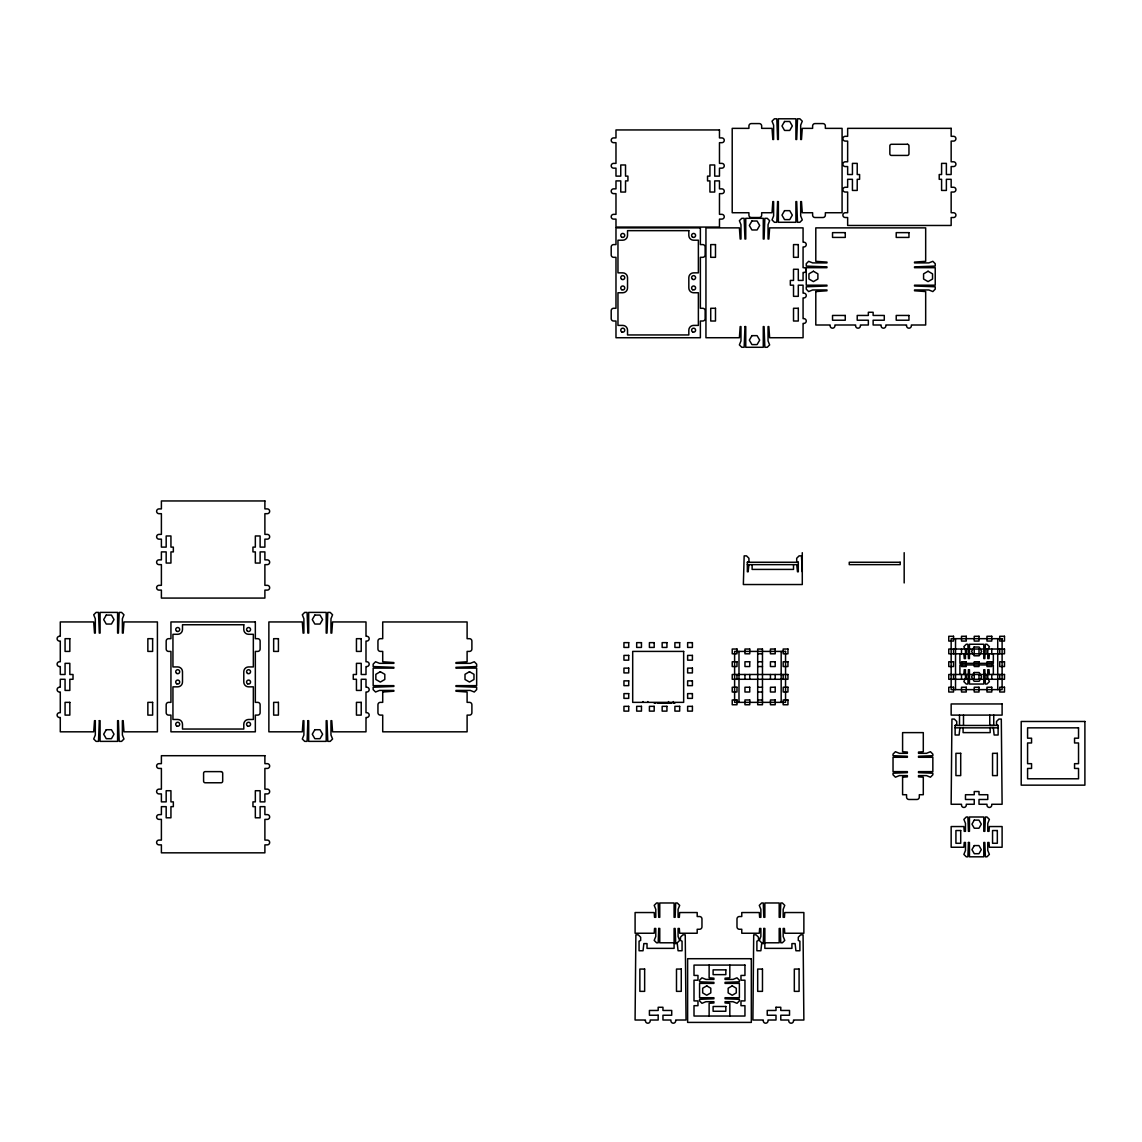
<?xml version="1.0" encoding="UTF-8"?>
<svg xmlns="http://www.w3.org/2000/svg" width="1142" height="1142" viewBox="0 0 1142 1142"><rect width="100%" height="100%" fill="white"/><g stroke="black" fill="none" stroke-linecap="round" stroke-linejoin="round"><path stroke-width="1.5" d="M709.125 1016.037L709.125 1003.304L713.907 1002.962L713.907 1001.705L705.942 1001.705L701.959 1003.304L699.575 1000.906L699.575 999.321L713.907 998.765L713.907 997.723L699.575 997.723L699.575 983.39L713.907 983.39L713.907 982.348L699.575 981.806L699.575 980.207L701.959 977.823L705.942 979.408L713.907 979.408L713.907 978.166L709.125 977.823L709.125 965.09M729.824 965.09L729.824 977.823L725.056 978.166L725.056 979.408L733.007 979.408L736.99 977.823L739.388 980.207L739.388 981.806L725.056 982.348L725.056 983.39L739.388 983.39L739.388 997.723L725.056 997.723L725.056 998.765L739.388 999.321L739.388 1000.906L736.99 1003.304L733.007 1001.705L725.056 1001.705L725.056 1002.962L729.824 1003.304L729.824 1016.037M963.891 674.494L964.233 669.726L965.475 669.726L965.475 677.677L963.891 681.66L966.275 684.044L967.874 684.044L968.416 669.726L969.458 669.726L969.458 684.044L983.79 684.044L983.79 669.726L984.832 669.726L985.389 684.044L986.973 684.044L989.372 681.66L987.773 677.677L987.773 669.726L989.029 669.726L989.372 674.494M989.372 653.795L989.029 658.577L987.773 658.577L987.773 650.612L989.372 646.629L986.973 644.245L985.389 644.245L984.832 658.577L983.79 658.577L983.79 644.245L969.458 644.245L969.458 658.577L968.416 658.577L967.874 644.245L966.275 644.245L963.891 646.629L965.475 650.612L965.475 658.577L964.233 658.577L963.891 653.795M748.938 564.633L748.138 571.799L747.339 571.799L747.339 562.249L748.938 561.45L748.924 558.267L746.54 555.868L744.156 555.868L743.356 584.533L802.284 584.533L802.269 552.685M959.908 727.839L959.109 735.005L955.126 735.005L955.126 725.456L956.725 724.656L956.725 721.473L954.327 719.075L951.943 719.075L951.143 804.268L961.507 804.268L961.507 805.067A2.384 2.384 0 0 0 963.891 807.451A2.384 2.384 0 0 0 966.275 805.067L966.275 804.268L974.24 804.268L974.24 799.486L965.475 799.486L965.475 794.718L974.24 794.718L974.24 791.534L979.008 791.534L979.008 794.718L987.773 794.718L987.773 799.486L979.008 799.486L979.008 804.268L986.973 804.268L986.973 805.067A2.384 2.384 0 0 0 989.372 807.451A2.384 2.384 0 0 0 991.756 805.067L991.756 804.268L1002.105 804.268L1001.306 719.075L998.922 719.075L996.538 721.473L996.523 724.656L998.122 725.456L998.122 735.005L994.14 735.005L993.34 727.839M747.339 562.249L798.301 562.249L798.301 571.799L797.501 571.799L796.702 564.633M747.339 564.633L798.301 564.633M757.688 653.795L762.471 653.795M757.688 661.76L762.471 661.76M757.688 666.543L762.471 666.543M757.688 687.241L762.471 687.241M757.688 692.009L762.471 692.009M757.688 699.975L762.471 699.975M654.195 703.158L655.793 703.158M657.378 703.158L671.71 703.158M673.309 703.158L674.893 703.158M955.126 725.456L998.122 725.456M955.126 727.839L998.122 727.839M798.301 562.249L796.702 561.45L796.702 558.267L799.1 555.868L801.484 555.868L802.284 571.799M993.74 715.092L993.754 725.441L989.771 725.441L989.757 715.092M999.721 649.027L999.721 653.795M999.721 674.494L999.721 679.276M997.723 638.678L997.723 689.625M993.34 653.795L993.34 663.345L959.908 663.345L959.908 653.795M993.34 674.494L993.34 664.944L959.908 664.944L959.908 674.494M991.756 649.027L991.756 653.795M991.756 674.494L991.756 679.276M990.157 727.839L990.157 732.622L963.091 732.622L963.091 727.839M986.973 649.027L986.973 653.795M986.973 674.494L986.973 679.276M979.008 649.027L979.008 653.795M979.008 674.494L979.008 679.276M974.24 649.027L974.24 653.795M974.24 674.494L974.24 679.276M966.275 649.027L966.275 653.795M966.275 674.494L966.275 679.276M963.491 715.106L963.491 725.456M961.507 649.027L961.507 653.795M961.507 674.494L961.507 679.276M959.508 715.106L959.508 725.456M955.526 638.678L955.526 689.625M953.541 649.027L953.541 653.795M953.541 674.494L953.541 679.276M904.178 552.685L904.178 582.948M793.519 564.633L793.519 569.415L752.121 569.415L752.121 564.633M783.169 674.494L783.169 679.276M781.171 651.411L781.171 702.359M775.204 674.494L775.204 679.276M770.436 674.494L770.436 679.276M749.737 674.494L749.737 679.276M744.955 674.494L744.955 679.276M738.988 651.411L738.988 702.359M736.99 674.494L736.99 679.276M673.309 701.559L673.309 702.359M668.527 701.559L668.527 702.359M647.828 701.559L647.828 702.359M643.046 701.559L643.046 702.359M382.713 692.009L382.713 702.359L380.329 702.359A2.384 2.384 0 0 0 377.945 704.757L377.945 712.722A2.384 2.384 0 0 0 380.329 715.106L382.713 715.106L382.713 731.822L467.107 731.822L467.107 715.106L469.49 715.106A2.384 2.384 0 0 0 471.889 712.722L471.889 704.757A2.384 2.384 0 0 0 469.49 702.359L467.107 702.359L467.107 692.009L455.958 691.21L455.958 690.425L470.29 690.425L474.273 692.009L476.657 689.625L476.657 687.241L455.958 686.442L455.958 685.643L476.657 685.643L476.657 668.127L455.958 668.127L455.958 667.328L476.657 666.543L476.657 664.144L474.273 661.76L470.29 663.345L455.958 663.345L455.958 662.56L467.107 661.76L467.107 651.411L469.49 651.411A2.384 2.384 0 0 0 471.889 649.027L471.889 641.062A2.384 2.384 0 0 0 469.49 638.678L467.107 638.678L467.107 621.962L382.713 621.962L382.713 638.678L380.329 638.678A2.384 2.384 0 0 0 377.945 641.062L377.945 649.027A2.384 2.384 0 0 0 380.329 651.411L382.713 651.411L382.713 661.76L393.862 662.56L393.862 663.345L379.529 663.345L375.547 661.76L373.163 664.144L373.163 666.543L393.862 667.328L393.862 668.127L373.163 668.127L373.163 685.643L393.862 685.643L393.862 686.442L373.163 687.241L373.163 689.625L375.547 692.009L379.529 690.425L393.862 690.425L393.862 691.21L382.713 692.009M658.177 1015.238L658.177 1020.02L650.212 1020.02L650.212 1020.82A2.384 2.384 0 0 1 647.828 1023.203A2.384 2.384 0 0 1 645.444 1020.82L645.444 1020.02L635.08 1020.02L635.88 934.827L638.264 934.827L640.662 937.225L640.662 940.408L639.063 941.194L639.063 950.758L643.046 950.758L643.845 943.592L647.029 943.592L647.029 948.36L674.094 948.36L674.094 943.592L677.277 943.592L678.077 950.758L682.059 950.758L682.059 941.194L680.461 940.408L680.475 937.225L682.859 934.827L685.243 934.827L686.042 1020.02L675.693 1020.02L675.693 1020.82A2.384 2.384 0 0 1 673.309 1023.203A2.384 2.384 0 0 1 670.911 1020.82L670.911 1020.02L662.96 1020.02L662.96 1015.238L671.71 1015.238L671.71 1010.456L662.96 1010.456L662.96 1007.273L658.177 1007.273L658.177 1010.456L649.413 1010.456L649.413 1015.238L658.177 1015.238M776.003 1007.273L776.003 1010.456L767.238 1010.456L767.238 1015.238L776.003 1015.238L776.003 1020.02L768.038 1020.02L768.038 1020.82A2.384 2.384 0 0 1 765.654 1023.203A2.384 2.384 0 0 1 763.27 1020.82L763.27 1020.02L752.906 1020.02L753.706 934.827L756.09 934.827L758.488 937.225L758.488 940.408L756.889 941.194L756.889 950.758L760.872 950.758L761.671 943.592L764.854 943.592L764.854 948.36L791.92 948.36L791.92 943.592L795.103 943.592L795.917 950.758L799.885 950.758L799.885 941.194L798.301 940.408L798.301 937.225L800.685 934.827L803.069 934.827L803.868 1020.02L793.519 1020.02L793.519 1020.82A2.384 2.384 0 0 1 791.135 1023.203A2.384 2.384 0 0 1 788.737 1020.82L788.737 1020.02L780.785 1020.02L780.785 1015.238L789.536 1015.238L789.536 1010.456L780.785 1010.456L780.785 1007.273L776.003 1007.273M815.802 291.567L815.802 324.999L830.134 324.999L830.134 325.798A2.384 2.384 0 0 0 832.532 328.182A2.384 2.384 0 0 0 834.916 325.798L834.916 324.999L855.615 324.999L855.615 325.798A2.384 2.384 0 0 0 857.999 328.182A2.384 2.384 0 0 0 860.397 325.798L860.397 324.999L868.348 324.999L868.348 320.217L857.214 320.217L857.214 315.449L868.348 315.449L868.348 312.266L873.13 312.266L873.13 315.449L884.279 315.449L884.279 320.217L873.13 320.217L873.13 324.999L881.096 324.999L881.096 325.798A2.384 2.384 0 0 0 883.48 328.182A2.384 2.384 0 0 0 885.864 325.798L885.864 324.999L906.562 324.999L906.562 325.798A2.384 2.384 0 0 0 908.961 328.182A2.384 2.384 0 0 0 911.345 325.798L911.345 324.999L925.677 324.999L925.677 291.567L914.528 290.767L914.528 289.968L928.86 289.968L932.843 291.567L935.227 289.169L935.227 286.785L914.528 285.985L914.528 285.2L935.227 285.2L935.227 267.685L914.528 267.685L914.528 266.885L935.227 266.086L935.227 263.702L932.843 261.318L928.86 262.903L914.528 262.903L914.528 262.103L925.677 261.318L925.677 227.872L815.802 227.872L815.802 261.318L826.951 262.103L826.951 262.903L812.619 262.903L808.65 261.318L806.252 263.702L806.252 266.086L826.951 266.885L826.951 267.685L806.252 267.685L806.252 285.2L826.951 285.2L826.951 285.985L806.252 286.785L806.252 289.169L808.65 291.567L812.619 289.968L826.951 289.968L826.951 290.767L815.802 291.567M902.594 777.202L902.594 794.718L906.562 794.718L906.562 797.102A2.384 2.384 0 0 0 908.961 799.486L916.912 799.486A2.384 2.384 0 0 0 919.31 797.102L919.31 794.718L923.293 794.718L923.293 777.202L918.511 776.86L918.511 775.604L926.476 775.604L930.444 777.202L932.843 774.804L932.843 773.22L918.511 772.663L918.511 771.621L932.843 771.621L932.843 757.289L918.511 757.289L918.511 756.247L932.843 755.704L932.843 754.105L930.444 751.721L926.476 753.32L918.511 753.32L918.511 752.064L923.293 751.721L923.293 732.622L902.594 732.622L902.594 751.721L907.362 752.064L907.362 753.32L899.396 753.32L895.428 751.721L893.03 754.105L893.03 755.704L907.362 756.247L907.362 757.289L893.03 757.289L893.03 771.621L907.362 771.621L907.362 772.663L893.03 773.22L893.03 774.804L895.428 777.202L899.396 775.604L907.362 775.604L907.362 776.86L902.594 777.202M99.297 720.673L98.498 741.372L96.099 741.372L93.715 738.988L95.314 735.005L95.314 720.673L94.515 720.673L93.715 731.822L60.283 731.822L60.283 717.49L59.484 717.49A2.384 2.384 0 0 1 57.1 715.106A2.384 2.384 0 0 1 59.484 712.708L60.283 712.708L60.283 692.009L59.484 692.009A2.384 2.384 0 0 1 57.1 689.625A2.384 2.384 0 0 1 59.484 687.241L60.283 687.241L60.283 679.276L65.065 679.276L65.065 690.425L69.833 690.425L69.833 679.276L73.017 679.276L73.017 674.494L69.833 674.494L69.833 663.345L65.065 663.345L65.065 674.494L60.283 674.494L60.283 666.543L59.484 666.543A2.384 2.384 0 0 1 57.1 664.144A2.384 2.384 0 0 1 59.484 661.76L60.283 661.76L60.283 641.062L59.484 641.062A2.384 2.384 0 0 1 57.1 638.678A2.384 2.384 0 0 1 59.484 636.28L60.283 636.28L60.283 621.947L93.715 621.947L94.515 633.096L95.314 633.096L95.314 618.764L93.715 614.781L96.099 612.398L98.498 612.398L99.297 633.096L100.082 633.096L100.082 612.398L117.597 612.398L117.597 633.096L118.397 633.096L119.196 612.398L121.58 612.398L123.964 614.781L122.38 618.764L122.38 633.096L123.179 633.096L123.964 621.947L157.41 621.947L157.41 731.822L123.964 731.822L123.179 720.673L122.38 720.673L122.38 735.005L123.964 738.988L121.58 741.372L119.196 741.372L118.397 720.673L117.597 720.673L117.597 741.372L100.082 741.372L100.082 720.673L99.297 720.673M307.883 720.673L307.084 741.372L304.7 741.372L302.316 738.988L303.9 735.005L303.9 720.673L303.101 720.673L302.316 731.822L268.87 731.822L268.87 621.947L302.316 621.947L303.101 633.096L303.9 633.096L303.9 618.764L302.316 614.781L304.7 612.398L307.084 612.398L307.883 633.096L308.683 633.096L308.683 612.398L326.198 612.398L326.198 633.096L326.997 633.096L327.783 612.398L330.181 612.398L332.565 614.781L330.966 618.764L330.966 633.096L331.765 633.096L332.565 621.947L365.997 621.947L365.997 636.28L366.796 636.28A2.384 2.384 0 0 1 369.18 638.678A2.384 2.384 0 0 1 366.796 641.062L365.997 641.062L365.997 661.76L366.796 661.76A2.384 2.384 0 0 1 369.18 664.144A2.384 2.384 0 0 1 366.796 666.543L365.997 666.543L365.997 674.494L361.215 674.494L361.215 663.345L356.447 663.345L356.447 674.494L353.263 674.494L353.263 679.276L356.447 679.276L356.447 690.425L361.215 690.425L361.215 679.276L365.997 679.276L365.997 687.241L366.796 687.241A2.384 2.384 0 0 1 369.18 689.625A2.384 2.384 0 0 1 366.796 692.009L365.997 692.009L365.997 712.708L366.796 712.708A2.384 2.384 0 0 1 369.18 715.106A2.384 2.384 0 0 1 366.796 717.49L365.997 717.49L365.997 731.822L332.565 731.822L331.765 720.673L330.966 720.673L330.966 735.005L332.565 738.988L330.181 741.372L327.783 741.372L326.997 720.673L326.198 720.673L326.198 741.372L308.683 741.372L308.683 720.673L307.883 720.673M658.734 928.46L658.177 942.792L656.579 942.792L654.195 940.408L655.793 936.426L655.793 928.46L654.537 928.46L654.195 933.242L635.095 933.242L635.095 912.544L654.195 912.544L654.537 917.312L655.793 917.312L655.793 909.36L654.195 905.378L656.579 902.979L658.177 902.979L658.734 917.312L659.762 917.312L659.762 902.979L674.094 902.979L674.094 917.312L675.136 917.312L675.693 902.979L677.277 902.979L679.676 905.378L678.077 909.36L678.077 917.312L679.333 917.312L679.676 912.544L697.191 912.544L697.191 916.526L699.575 916.526A2.384 2.384 0 0 1 701.959 918.91L701.959 926.876A2.384 2.384 0 0 1 699.575 929.26L697.191 929.26L697.191 933.242L679.676 933.242L679.333 928.46L678.077 928.46L678.077 936.426L679.676 940.408L677.277 942.792L675.693 942.792L675.136 928.46L674.094 928.46L674.094 942.792L659.762 942.792L659.762 928.46L658.734 928.46M744.955 326.583L744.156 347.282L741.772 347.282L739.388 344.898L740.972 340.916L740.972 326.583L740.187 326.583L739.388 337.732L705.942 337.732L705.942 227.872L739.388 227.872L740.187 239.021L740.972 239.021L740.972 224.689L739.388 220.706L741.772 218.322L744.156 218.322L744.955 239.021L745.755 239.021L745.755 218.322L763.27 218.322L763.27 239.021L764.069 239.021L764.854 218.322L767.253 218.322L769.637 220.706L768.052 224.689L768.052 239.021L768.837 239.021L769.637 227.872L803.069 227.872L803.069 242.204L803.868 242.204A2.384 2.384 0 0 1 806.252 244.588A2.384 2.384 0 0 1 803.868 246.972L803.069 246.972L803.069 267.671L803.868 267.671A2.384 2.384 0 0 1 806.252 270.069A2.384 2.384 0 0 1 803.868 272.453L803.069 272.453L803.069 280.418L798.301 280.418L798.301 269.269L793.519 269.269L793.519 280.418L790.335 280.418L790.335 285.186L793.519 285.186L793.519 296.335L798.301 296.335L798.301 285.186L803.069 285.186L803.069 293.151L803.868 293.151A2.384 2.384 0 0 1 806.252 295.535A2.384 2.384 0 0 1 803.868 297.934L803.069 297.934L803.069 318.632L803.868 318.632A2.384 2.384 0 0 1 806.252 321.016A2.384 2.384 0 0 1 803.868 323.4L803.069 323.4L803.069 337.732L769.637 337.732L768.837 326.583L768.052 326.583L768.052 340.916L769.637 344.898L767.253 347.282L764.854 347.282L764.069 326.583L763.27 326.583L763.27 347.282L745.755 347.282L745.755 326.583L744.955 326.583M777.602 201.592L776.803 222.29L774.404 222.29L772.021 219.906L773.619 215.924L773.619 201.592L772.82 201.592L772.021 212.74L761.671 212.74L761.671 215.139A2.384 2.384 0 0 1 759.287 217.522L751.322 217.522A2.384 2.384 0 0 1 748.924 215.139L748.924 212.74L732.208 212.74L732.208 128.361L748.924 128.361L748.924 125.963A2.384 2.384 0 0 1 751.322 123.579L759.287 123.579A2.384 2.384 0 0 1 761.671 125.963L761.671 128.361L772.021 128.361L772.82 139.495L773.619 139.495L773.619 125.163L772.021 121.195L774.404 118.797L776.803 118.797L777.602 139.495L778.387 139.495L778.387 118.797L795.903 118.797L795.903 139.495L796.702 139.495L797.501 118.797L799.885 118.797L802.269 121.195L800.685 125.163L800.685 139.495L801.484 139.495L802.269 128.361L812.619 128.361L812.619 125.963A2.384 2.384 0 0 1 815.003 123.579L822.968 123.579A2.384 2.384 0 0 1 825.352 125.963L825.352 128.361L842.082 128.361L842.082 212.74L825.352 212.74L825.352 215.139A2.384 2.384 0 0 1 822.968 217.522L815.003 217.522A2.384 2.384 0 0 1 812.619 215.139L812.619 212.74L802.269 212.74L801.484 201.592L800.685 201.592L800.685 215.924L802.269 219.906L799.885 222.29L797.501 222.29L796.702 201.592L795.903 201.592L795.903 222.29L778.387 222.29L778.387 201.592L777.602 201.592M763.812 928.46L763.27 942.792L761.671 942.792L759.287 940.408L760.872 936.426L760.872 928.46L759.63 928.46L759.287 933.242L741.772 933.242L741.772 929.26L739.388 929.26A2.384 2.384 0 0 1 736.99 926.876L736.99 918.91A2.384 2.384 0 0 1 739.388 916.526L741.772 916.526L741.772 912.544L759.287 912.544L759.63 917.312L760.872 917.312L760.872 909.36L759.287 905.378L761.671 902.979L763.27 902.979L763.812 917.312L764.854 917.312L764.854 902.979L779.187 902.979L779.187 917.312L780.229 917.312L780.785 902.979L782.37 902.979L784.754 905.378L783.169 909.36L783.169 917.312L784.426 917.312L784.754 912.544L803.868 912.544L803.868 933.242L784.754 933.242L784.426 928.46L783.169 928.46L783.169 936.426L784.754 940.408L782.37 942.792L780.785 942.792L780.229 928.46L779.187 928.46L779.187 942.792L764.854 942.792L764.854 928.46L763.812 928.46M968.416 842.482L967.874 856.814L966.275 856.814L963.891 854.416L965.475 850.447L965.475 842.482L964.233 842.482L963.891 847.25L951.158 847.25L951.158 826.551L963.891 826.551L964.233 831.333L965.475 831.333L965.475 823.368L963.891 819.399L966.275 817.001L967.874 817.001L968.416 831.333L969.458 831.333L969.458 817.001L983.79 817.001L983.79 831.333L984.832 831.333L985.389 817.001L986.973 817.001L989.372 819.399L987.773 823.368L987.773 831.333L989.029 831.333L989.372 826.551L1002.105 826.551L1002.105 847.25L989.372 847.25L989.029 842.482L987.773 842.482L987.773 850.447L989.372 854.416L986.973 856.814L985.389 856.814L984.832 842.482L983.79 842.482L983.79 856.814L969.458 856.814L969.458 842.482L968.416 842.482M106.263 615.081L103.679 619.564L106.263 624.046L111.431 624.046L114.029 619.564L111.431 615.081L106.263 615.081M106.263 729.724L103.679 734.206L106.263 738.688L111.431 738.688L114.029 734.206L111.431 729.724L106.263 729.724M314.849 615.081L312.266 619.564L314.849 624.046L320.017 624.046L322.615 619.564L320.017 615.081L314.849 615.081M314.849 729.724L312.266 734.206L314.849 738.688L320.017 738.688L322.615 734.206L320.017 729.724L314.849 729.724M784.554 121.48L781.97 125.963L784.554 130.445L789.736 130.445L792.32 125.963L789.736 121.48L784.554 121.48M751.921 221.006L749.338 225.488L751.921 229.97L757.089 229.97L759.687 225.488L757.089 221.006L751.921 221.006M784.554 210.656L781.97 215.139L784.554 219.607L789.736 219.607L792.32 215.139L789.736 210.656L784.554 210.656M751.921 335.648L749.338 340.13L751.921 344.599L757.089 344.599L759.687 340.13L757.089 335.648L751.921 335.648M974.097 647.029L971.571 651.411L974.097 655.793L979.151 655.793L981.677 651.411L979.151 647.029L974.097 647.029M974.097 672.51L971.571 676.892L974.097 681.26L979.151 681.26L981.677 676.892L979.151 672.51L974.097 672.51M974.283 820.113L971.942 824.167L974.283 828.236L978.965 828.236L981.321 824.167L978.965 820.113L974.283 820.113M974.283 845.58L971.942 849.648L974.283 853.702L978.965 853.702L981.321 849.648L978.965 845.58L974.283 845.58M813.418 271.254L808.936 273.852L808.936 279.019L813.418 281.603L817.9 279.019L817.9 273.852L813.418 271.254M928.061 271.254L923.578 273.852L923.578 279.019L928.061 281.603L932.543 279.019L932.543 273.852L928.061 271.254M380.329 671.71L375.846 674.308L375.846 679.476L380.329 682.059L384.811 679.476L384.811 674.308L380.329 671.71M469.49 671.71L465.008 674.308L465.008 679.476L469.49 682.059L473.973 679.476L473.973 674.308L469.49 671.71M706.741 985.874L702.673 988.215L702.673 992.898L706.741 995.253L710.795 992.898L710.795 988.215L706.741 985.874M732.222 985.874L728.153 988.215L728.153 992.898L732.222 995.253L736.276 992.898L736.276 988.215L732.222 985.874M951.158 128.347L847.649 128.347L847.649 136.312L845.266 136.312A2.384 2.384 0 0 0 842.882 138.696A2.384 2.384 0 0 0 845.266 141.094L847.649 141.094L847.649 161.793L845.266 161.793A2.384 2.384 0 0 0 842.882 164.177A2.384 2.384 0 0 0 845.266 166.561L847.649 166.561L847.649 174.526L852.432 174.526L852.432 163.377L857.214 163.377L857.214 174.526L859.598 174.526L859.598 179.308L857.214 179.308L857.214 190.443L852.432 190.443L852.432 179.308L847.649 179.308L847.649 187.259L845.266 187.259A2.384 2.384 0 0 0 842.882 189.658A2.384 2.384 0 0 0 845.266 192.042L847.649 192.042L847.649 212.74L845.266 212.74A2.384 2.384 0 0 0 842.882 215.124A2.384 2.384 0 0 0 845.266 217.522L847.649 217.522L847.649 225.474L951.158 225.474L951.158 217.522L953.541 217.522A2.384 2.384 0 0 0 955.925 215.124A2.384 2.384 0 0 0 953.541 212.74L951.158 212.74L951.158 192.042L953.541 192.042A2.384 2.384 0 0 0 955.925 189.658A2.384 2.384 0 0 0 953.541 187.259L951.158 187.259L951.158 179.308L946.375 179.308L946.375 190.443L941.593 190.443L941.593 179.308L939.209 179.308L939.209 174.526L941.593 174.526L941.593 163.377L946.375 163.377L946.375 174.526L951.158 174.526L951.158 166.561L953.541 166.561A2.384 2.384 0 0 0 955.925 164.177A2.384 2.384 0 0 0 953.541 161.793L951.158 161.793L951.158 141.094L953.541 141.094A2.384 2.384 0 0 0 955.925 138.696A2.384 2.384 0 0 0 953.541 136.312L951.158 136.312L951.158 128.347M719.474 129.945L615.981 129.945L615.981 137.911L613.597 137.911A2.384 2.384 0 0 0 611.198 140.295A2.384 2.384 0 0 0 613.597 142.679L615.981 142.679L615.981 163.377L613.597 163.377A2.384 2.384 0 0 0 611.198 165.776A2.384 2.384 0 0 0 613.597 168.16L615.981 168.16L615.981 176.125L620.763 176.125L620.763 164.976L625.53 164.976L625.53 176.125L627.929 176.125L627.929 180.893L625.53 180.893L625.53 192.042L620.763 192.042L620.763 180.893L615.981 180.893L615.981 188.858L613.597 188.858A2.384 2.384 0 0 0 611.198 191.242A2.384 2.384 0 0 0 613.597 193.64L615.981 193.64L615.981 214.339L613.597 214.339A2.384 2.384 0 0 0 611.198 216.723A2.384 2.384 0 0 0 613.597 219.107L615.981 219.107L615.981 227.072L719.474 227.072L719.474 219.107L721.872 219.107A2.384 2.384 0 0 0 724.256 216.723A2.384 2.384 0 0 0 721.872 214.339L719.474 214.339L719.474 193.64L721.872 193.64A2.384 2.384 0 0 0 724.256 191.242A2.384 2.384 0 0 0 721.872 188.858L719.474 188.858L719.474 180.893L714.706 180.893L714.706 192.042L709.924 192.042L709.924 180.893L707.54 180.893L707.54 176.125L709.924 176.125L709.924 164.976L714.706 164.976L714.706 176.125L719.474 176.125L719.474 168.16L721.872 168.16A2.384 2.384 0 0 0 724.256 165.776A2.384 2.384 0 0 0 721.872 163.377L719.474 163.377L719.474 142.679L721.872 142.679A2.384 2.384 0 0 0 724.256 140.295A2.384 2.384 0 0 0 721.872 137.911L719.474 137.911L719.474 129.945M907.362 144.277L891.445 144.277A1.599 1.599 0 0 0 889.846 145.862L889.846 153.827A1.599 1.599 0 0 0 891.445 155.426L907.362 155.426A1.599 1.599 0 0 0 908.961 153.827L908.961 145.862A1.599 1.599 0 0 0 907.362 144.277M700.374 227.872L615.981 227.872L615.981 244.588L613.597 244.588A2.384 2.384 0 0 0 611.198 246.972L611.198 254.937A2.384 2.384 0 0 0 613.597 257.321L615.981 257.321L615.981 308.283L613.597 308.283A2.384 2.384 0 0 0 611.198 310.667L611.198 318.632A2.384 2.384 0 0 0 613.597 321.016L615.981 321.016L615.981 337.732L700.374 337.732L700.374 321.016L702.758 321.016A2.384 2.384 0 0 0 705.142 318.632L705.142 310.667A2.384 2.384 0 0 0 702.758 308.283L700.374 308.283L700.374 257.321L702.758 257.321A2.384 2.384 0 0 0 705.142 254.937L705.142 246.972A2.384 2.384 0 0 0 702.758 244.588L700.374 244.588L700.374 227.872M688.826 230.655L627.529 230.655L627.529 235.438A4.782 4.782 0 0 1 622.747 240.205L617.965 240.205L617.965 272.852L622.747 272.852A4.782 4.782 0 0 1 627.529 277.634L627.529 287.984A4.782 4.782 0 0 1 622.747 292.752L617.965 292.752L617.965 325.399L622.747 325.399A4.782 4.782 0 0 1 627.529 330.166L627.529 334.949L688.826 334.949L688.826 330.166A4.782 4.782 0 0 1 693.608 325.399L698.376 325.399L698.376 292.752L693.608 292.752A4.782 4.782 0 0 1 688.826 287.984L688.826 277.634A4.782 4.782 0 0 1 693.608 272.852L698.376 272.852L698.376 240.205L693.608 240.205A4.782 4.782 0 0 1 688.826 235.438L688.826 230.655M845.266 232.64L832.532 232.64L832.532 237.422L845.266 237.422L845.266 232.64M908.961 232.64L896.213 232.64L896.213 237.422L908.961 237.422L908.961 232.64M715.492 244.588L710.724 244.588L710.724 257.321L715.492 257.321L715.492 244.588M798.301 244.588L793.519 244.588L793.519 257.321L798.301 257.321L798.301 244.588M715.492 308.283L710.724 308.283L710.724 321.016L715.492 321.016L715.492 308.283M798.301 308.283L793.519 308.283L793.519 321.016L798.301 321.016L798.301 308.283M845.266 315.449L832.532 315.449L832.532 320.217L845.266 320.217L845.266 315.449M908.961 315.449L896.213 315.449L896.213 320.217L908.961 320.217L908.961 315.449M264.887 500.953L161.393 500.953L161.393 508.904L159.009 508.904A2.384 2.384 0 0 0 156.611 511.302A2.384 2.384 0 0 0 159.009 513.686L161.393 513.686L161.393 534.385L159.009 534.385A2.384 2.384 0 0 0 156.611 536.769A2.384 2.384 0 0 0 159.009 539.152L161.393 539.152L161.393 547.118L166.175 547.118L166.175 535.969L170.943 535.969L170.943 547.118L173.341 547.118L173.341 551.9L170.943 551.9L170.943 563.049L166.175 563.049L166.175 551.9L161.393 551.9L161.393 559.865L159.009 559.865A2.384 2.384 0 0 0 156.611 562.249A2.384 2.384 0 0 0 159.009 564.633L161.393 564.633L161.393 585.332L159.009 585.332A2.384 2.384 0 0 0 156.611 587.73A2.384 2.384 0 0 0 159.009 590.114L161.393 590.114L161.393 598.08L264.887 598.08L264.887 590.114L267.271 590.114A2.384 2.384 0 0 0 269.669 587.73A2.384 2.384 0 0 0 267.271 585.332L264.887 585.332L264.887 564.633L267.271 564.633A2.384 2.384 0 0 0 269.669 562.249A2.384 2.384 0 0 0 267.271 559.865L264.887 559.865L264.887 551.9L260.119 551.9L260.119 563.049L255.337 563.049L255.337 551.9L252.953 551.9L252.953 547.118L255.337 547.118L255.337 535.969L260.119 535.969L260.119 547.118L264.887 547.118L264.887 539.152L267.271 539.152A2.384 2.384 0 0 0 269.669 536.769A2.384 2.384 0 0 0 267.271 534.385L264.887 534.385L264.887 513.686L267.271 513.686A2.384 2.384 0 0 0 269.669 511.302A2.384 2.384 0 0 0 267.271 508.904L264.887 508.904L264.887 500.953M900.196 562.249L849.248 562.249L849.248 564.633L900.196 564.633L900.196 562.249M255.337 621.947L170.943 621.947L170.943 638.678L168.559 638.678A2.384 2.384 0 0 0 166.175 641.062L166.175 649.027A2.384 2.384 0 0 0 168.559 651.411L170.943 651.411L170.943 702.359L168.559 702.359A2.384 2.384 0 0 0 166.175 704.757L166.175 712.708A2.384 2.384 0 0 0 168.559 715.106L170.943 715.106L170.943 731.822L255.337 731.822L255.337 715.106L257.721 715.106A2.384 2.384 0 0 0 260.119 712.708L260.119 704.757A2.384 2.384 0 0 0 257.721 702.359L255.337 702.359L255.337 651.411L257.721 651.411A2.384 2.384 0 0 0 260.119 649.027L260.119 641.062A2.384 2.384 0 0 0 257.721 638.678L255.337 638.678L255.337 621.947M243.788 624.745L182.492 624.745L182.492 629.513A4.782 4.782 0 0 1 177.709 634.295L172.942 634.295L172.942 666.928L177.709 666.928A4.782 4.782 0 0 1 182.492 671.71L182.492 682.059A4.782 4.782 0 0 1 177.709 686.842L172.942 686.842L172.942 719.474L177.709 719.474A4.782 4.782 0 0 1 182.492 724.256L182.492 729.039L243.788 729.039L243.788 724.256A4.782 4.782 0 0 1 248.571 719.474L253.338 719.474L253.338 686.842L248.571 686.842A4.782 4.782 0 0 1 243.788 682.059L243.788 671.71A4.782 4.782 0 0 1 248.571 666.928L253.338 666.928L253.338 634.295L248.571 634.295A4.782 4.782 0 0 1 243.788 629.513L243.788 624.745M953.541 636.28L948.759 636.28L948.759 641.062L953.541 641.062L953.541 636.28M966.275 636.28L961.507 636.28L961.507 641.062L966.275 641.062L966.275 636.28M979.008 636.28L974.24 636.28L974.24 641.062L979.008 641.062L979.008 636.28M991.756 636.28L986.973 636.28L986.973 641.062L991.756 641.062L991.756 636.28M1004.489 636.28L999.721 636.28L999.721 641.062L1004.489 641.062L1004.489 636.28M69.833 638.678L65.065 638.678L65.065 651.411L69.833 651.411L69.833 638.678M152.628 638.678L147.86 638.678L147.86 651.411L152.628 651.411L152.628 638.678M278.42 638.678L273.652 638.678L273.652 651.411L278.42 651.411L278.42 638.678M361.215 638.678L356.447 638.678L356.447 651.411L361.215 651.411L361.215 638.678M1002.105 638.678L951.158 638.678L951.158 689.625L1002.105 689.625L1002.105 638.678M628.714 642.646L623.946 642.646L623.946 647.428L628.714 647.428L628.714 642.646M641.461 642.646L636.679 642.646L636.679 647.428L641.461 647.428L641.461 642.646M654.195 642.646L649.413 642.646L649.413 647.428L654.195 647.428L654.195 642.646M666.928 642.646L662.16 642.646L662.16 647.428L666.928 647.428L666.928 642.646M679.676 642.646L674.893 642.646L674.893 647.428L679.676 647.428L679.676 642.646M692.409 642.646L687.627 642.646L687.627 647.428L692.409 647.428L692.409 642.646M736.99 649.027L732.222 649.027L732.222 653.795L736.99 653.795L736.99 649.027M749.737 649.027L744.955 649.027L744.955 653.795L749.737 653.795L749.737 649.027M762.471 649.027L757.688 649.027L757.688 704.757L762.471 704.757L762.471 649.027M775.204 649.027L770.436 649.027L770.436 653.795L775.204 653.795L775.204 649.027M787.951 649.027L783.169 649.027L783.169 653.795L787.951 653.795L787.951 649.027M1004.489 649.027L948.759 649.027L948.759 653.795L1004.489 653.795L1004.489 649.027M683.658 651.411L632.697 651.411L632.697 702.359L683.658 702.359L683.658 651.411M785.553 651.411L734.606 651.411L734.606 702.359L785.553 702.359L785.553 651.411M628.714 655.394L623.946 655.394L623.946 660.162L628.714 660.162L628.714 655.394M692.409 655.394L687.627 655.394L687.627 660.162L692.409 660.162L692.409 655.394M736.99 661.76L732.222 661.76L732.222 666.543L736.99 666.543L736.99 661.76M749.737 661.76L744.955 661.76L744.955 666.543L749.737 666.543L749.737 661.76M775.204 661.76L770.436 661.76L770.436 666.543L775.204 666.543L775.204 661.76M787.951 661.76L783.169 661.76L783.169 666.543L787.951 666.543L787.951 661.76M953.541 661.76L948.759 661.76L948.759 666.543L953.541 666.543L953.541 661.76M966.275 661.76L961.507 661.76L961.507 666.543L966.275 666.543L966.275 661.76M979.008 661.76L974.24 661.76L974.24 666.543L979.008 666.543L979.008 661.76M991.756 661.76L986.973 661.76L986.973 666.543L991.756 666.543L991.756 661.76M1004.489 661.76L999.721 661.76L999.721 666.543L1004.489 666.543L1004.489 661.76M628.714 668.127L623.946 668.127L623.946 672.909L628.714 672.909L628.714 668.127M692.409 668.127L687.627 668.127L687.627 672.909L692.409 672.909L692.409 668.127M787.951 674.494L732.222 674.494L732.222 679.276L787.951 679.276L787.951 674.494M1004.489 674.494L948.759 674.494L948.759 679.276L1004.489 679.276L1004.489 674.494M628.714 680.86L623.946 680.86L623.946 685.643L628.714 685.643L628.714 680.86M692.409 680.86L687.627 680.86L687.627 685.643L692.409 685.643L692.409 680.86M736.99 687.241L732.222 687.241L732.222 692.009L736.99 692.009L736.99 687.241M749.737 687.241L744.955 687.241L744.955 692.009L749.737 692.009L749.737 687.241M775.204 687.241L770.436 687.241L770.436 692.009L775.204 692.009L775.204 687.241M787.951 687.241L783.169 687.241L783.169 692.009L787.951 692.009L787.951 687.241M953.541 687.241L948.759 687.241L948.759 692.009L953.541 692.009L953.541 687.241M966.275 687.241L961.507 687.241L961.507 692.009L966.275 692.009L966.275 687.241M979.008 687.241L974.24 687.241L974.24 692.009L979.008 692.009L979.008 687.241M991.756 687.241L986.973 687.241L986.973 692.009L991.756 692.009L991.756 687.241M1004.489 687.241L999.721 687.241L999.721 692.009L1004.489 692.009L1004.489 687.241M628.714 693.608L623.946 693.608L623.946 698.376L628.714 698.376L628.714 693.608M692.409 693.608L687.627 693.608L687.627 698.376L692.409 698.376L692.409 693.608M736.99 699.975L732.222 699.975L732.222 704.757L736.99 704.757L736.99 699.975M749.737 699.975L744.955 699.975L744.955 704.757L749.737 704.757L749.737 699.975M775.204 699.975L770.436 699.975L770.436 704.757L775.204 704.757L775.204 699.975M787.951 699.975L783.169 699.975L783.169 704.757L787.951 704.757L787.951 699.975M69.833 702.359L65.065 702.359L65.065 715.106L69.833 715.106L69.833 702.359M152.628 702.359L147.86 702.359L147.86 715.106L152.628 715.106L152.628 702.359M278.42 702.359L273.652 702.359L273.652 715.106L278.42 715.106L278.42 702.359M361.215 702.359L356.447 702.359L356.447 715.106L361.215 715.106L361.215 702.359M1002.105 703.957L951.158 703.957L951.158 715.106L1002.105 715.106L1002.105 703.957M628.714 706.341L623.946 706.341L623.946 711.123L628.714 711.123L628.714 706.341M641.461 706.341L636.679 706.341L636.679 711.123L641.461 711.123L641.461 706.341M654.195 706.341L649.413 706.341L649.413 711.123L654.195 711.123L654.195 706.341M666.928 706.341L662.16 706.341L662.16 711.123L666.928 711.123L666.928 706.341M679.676 706.341L674.893 706.341L674.893 711.123L679.676 711.123L679.676 706.341M692.409 706.341L687.627 706.341L687.627 711.123L692.409 711.123L692.409 706.341M1084.9 721.473L1021.205 721.473L1021.205 785.154L1084.9 785.154L1084.9 721.473M1078.533 727.839L1027.586 727.839L1027.586 738.189L1031.554 738.189L1031.554 742.971L1027.586 742.971L1027.586 763.67L1031.554 763.67L1031.554 768.438L1027.586 768.438L1027.586 778.787L1078.533 778.787L1078.533 768.438L1074.551 768.438L1074.551 763.67L1078.533 763.67L1078.533 742.971L1074.551 742.971L1074.551 738.189L1078.533 738.189L1078.533 727.839M960.707 753.32L955.925 753.32L955.925 775.604L960.707 775.604L960.707 753.32M997.323 753.32L992.555 753.32L992.555 775.604L997.323 775.604L997.323 753.32M264.887 755.704L161.393 755.704L161.393 763.655L159.009 763.655A2.384 2.384 0 0 0 156.611 766.054A2.384 2.384 0 0 0 159.009 768.438L161.393 768.438L161.393 789.136L159.009 789.136A2.384 2.384 0 0 0 156.611 791.52A2.384 2.384 0 0 0 159.009 793.918L161.393 793.918L161.393 801.87L166.175 801.87L166.175 790.721L170.943 790.721L170.943 801.87L173.341 801.87L173.341 806.652L170.943 806.652L170.943 817.8L166.175 817.8L166.175 806.652L161.393 806.652L161.393 814.617L159.009 814.617A2.384 2.384 0 0 0 156.611 817.001A2.384 2.384 0 0 0 159.009 819.385L161.393 819.385L161.393 840.084L159.009 840.084A2.384 2.384 0 0 0 156.611 842.482A2.384 2.384 0 0 0 159.009 844.866L161.393 844.866L161.393 852.831L264.887 852.831L264.887 844.866L267.271 844.866A2.384 2.384 0 0 0 269.669 842.482A2.384 2.384 0 0 0 267.271 840.084L264.887 840.084L264.887 819.385L267.271 819.385A2.384 2.384 0 0 0 269.669 817.001A2.384 2.384 0 0 0 267.271 814.617L264.887 814.617L264.887 806.652L260.119 806.652L260.119 817.8L255.337 817.8L255.337 806.652L252.953 806.652L252.953 801.87L255.337 801.87L255.337 790.721L260.119 790.721L260.119 801.87L264.887 801.87L264.887 793.918L267.271 793.918A2.384 2.384 0 0 0 269.669 791.52A2.384 2.384 0 0 0 267.271 789.136L264.887 789.136L264.887 768.438L267.271 768.438A2.384 2.384 0 0 0 269.669 766.054A2.384 2.384 0 0 0 267.271 763.655L264.887 763.655L264.887 755.704M221.105 771.621L205.175 771.621A1.599 1.599 0 0 0 203.59 773.22L203.59 781.185A1.599 1.599 0 0 0 205.175 782.77L221.105 782.77A1.599 1.599 0 0 0 222.69 781.185L222.69 773.22A1.599 1.599 0 0 0 221.105 771.621M960.707 830.534L955.925 830.534L955.925 843.281L960.707 843.281L960.707 830.534M997.323 830.534L992.555 830.534L992.555 843.281L997.323 843.281L997.323 830.534M751.322 958.709L687.627 958.709L687.627 1022.404L751.322 1022.404L751.322 958.709M744.955 965.09L694.008 965.09L694.008 975.439L697.976 975.439L697.976 980.207L694.008 980.207L694.008 1000.906L697.976 1000.906L697.976 1005.688L694.008 1005.688L694.008 1016.037L744.955 1016.037L744.955 1005.688L740.972 1005.688L740.972 1000.906L744.955 1000.906L744.955 980.207L740.972 980.207L740.972 975.439L744.955 975.439L744.955 965.09M644.645 969.058L639.863 969.058L639.863 991.356L644.645 991.356L644.645 969.058M681.26 969.058L676.492 969.058L676.492 991.356L681.26 991.356L681.26 969.058M762.471 969.058L757.688 969.058L757.688 991.356L762.471 991.356L762.471 969.058M799.086 969.058L794.318 969.058L794.318 991.356L799.086 991.356L799.086 969.058M725.841 969.858L713.108 969.858L713.108 974.64L725.841 974.64L725.841 969.858M725.841 1006.487L713.108 1006.487L713.108 1011.255L725.841 1011.255L725.841 1006.487M692.495 237.079A1.984 1.984 0 0 0 695.592 235.58A1.984 1.984 0 0 0 692.737 233.639A1.984 1.984 0 0 0 692.495 237.079M621.633 237.079A1.984 1.984 0 0 0 624.731 235.58A1.984 1.984 0 0 0 621.876 233.639A1.984 1.984 0 0 0 621.633 237.079M621.748 279.347A1.984 1.984 0 0 0 624.745 277.634A1.984 1.984 0 0 0 621.748 275.907A1.984 1.984 0 0 0 621.748 279.347M692.609 279.347A1.984 1.984 0 0 0 695.592 277.634A1.984 1.984 0 0 0 692.609 275.907A1.984 1.984 0 0 0 692.609 279.347M692.609 289.697A1.984 1.984 0 0 0 695.592 287.984A1.984 1.984 0 0 0 692.609 286.257A1.984 1.984 0 0 0 692.609 289.697M621.748 289.697A1.984 1.984 0 0 0 624.745 287.984A1.984 1.984 0 0 0 621.748 286.257A1.984 1.984 0 0 0 621.748 289.697M621.748 331.894A1.984 1.984 0 0 0 624.745 330.166A1.984 1.984 0 0 0 621.748 328.453A1.984 1.984 0 0 0 621.748 331.894M692.609 331.894A1.984 1.984 0 0 0 695.592 330.166A1.984 1.984 0 0 0 692.609 328.453A1.984 1.984 0 0 0 692.609 331.894M247.571 631.24A1.984 1.984 0 0 0 250.555 629.513A1.984 1.984 0 0 0 247.571 627.786A1.984 1.984 0 0 0 247.571 631.24M176.725 631.24A1.984 1.984 0 0 0 179.708 629.513A1.984 1.984 0 0 0 176.725 627.786A1.984 1.984 0 0 0 176.725 631.24M176.725 673.437A1.984 1.984 0 0 0 179.708 671.71A1.984 1.984 0 0 0 176.725 669.983A1.984 1.984 0 0 0 176.725 673.437M247.571 673.437A1.984 1.984 0 0 0 250.555 671.71A1.984 1.984 0 0 0 247.571 669.983A1.984 1.984 0 0 0 247.571 673.437M247.571 683.787A1.984 1.984 0 0 0 250.555 682.059A1.984 1.984 0 0 0 247.571 680.332A1.984 1.984 0 0 0 247.571 683.787M176.725 683.787A1.984 1.984 0 0 0 179.708 682.059A1.984 1.984 0 0 0 176.725 680.332A1.984 1.984 0 0 0 176.725 683.787M176.725 725.984A1.984 1.984 0 0 0 179.708 724.256A1.984 1.984 0 0 0 176.725 722.529A1.984 1.984 0 0 0 176.725 725.984M247.571 725.984A1.984 1.984 0 0 0 250.555 724.256A1.984 1.984 0 0 0 247.571 722.529A1.984 1.984 0 0 0 247.571 725.984"/></g></svg>
